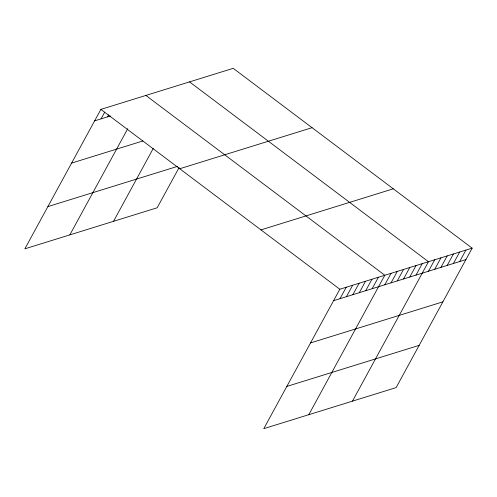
<?xml version="1.0" encoding="UTF-8"?>
<svg xmlns="http://www.w3.org/2000/svg" width="497" height="497" viewBox="0 0 497 497"><rect width="100%" height="100%" fill="white"/><g stroke="black" fill="none" stroke-linecap="round" stroke-linejoin="round"><path stroke-width="0.75" d="M472.15 248.158L339.818 289.229L263.789 428.662L396.128 387.598L472.15 248.158L233.211 68.337L100.872 109.402L24.85 248.842L157.182 207.771L179.131 167.52M101.059 118.864L104.73 112.123M107.482 116.87L108.588 114.844M69.841 234.876L127.748 128.673M113.515 221.327L153.225 148.491M339.998 298.685L346.241 287.235M346.428 296.69L352.671 285.241M352.851 294.696L359.095 283.247M359.281 292.702L365.525 281.246M365.711 290.708L371.955 279.252M372.135 288.714L378.379 277.258M308.786 414.703L384.808 275.263L145.869 95.443M384.802 284.781L391.046 273.331M391.04 282.849L397.283 271.393M397.277 280.911L403.527 269.455M403.521 278.972L409.764 267.523M409.758 277.04L416.001 265.584M415.995 275.102L422.239 263.646M352.454 401.147L428.482 261.714L189.537 81.887M428.476 271.232L434.72 259.776M434.713 269.293L440.957 257.837M440.951 267.355L447.194 255.905M447.188 265.423L453.432 253.967M453.426 263.485L459.675 252.035M459.669 261.552L465.913 250.097M94.629 120.858L110.34 115.981M71.599 163.091L142.937 140.955M47.88 206.603L177.441 166.396M179.721 168.744L312.06 127.679M260.962 229.887L393.301 188.817M333.568 300.679L465.906 259.614M310.544 342.918L442.877 301.847M286.819 386.43L419.151 345.365M100.872 109.402L339.818 289.229"/></g></svg>
